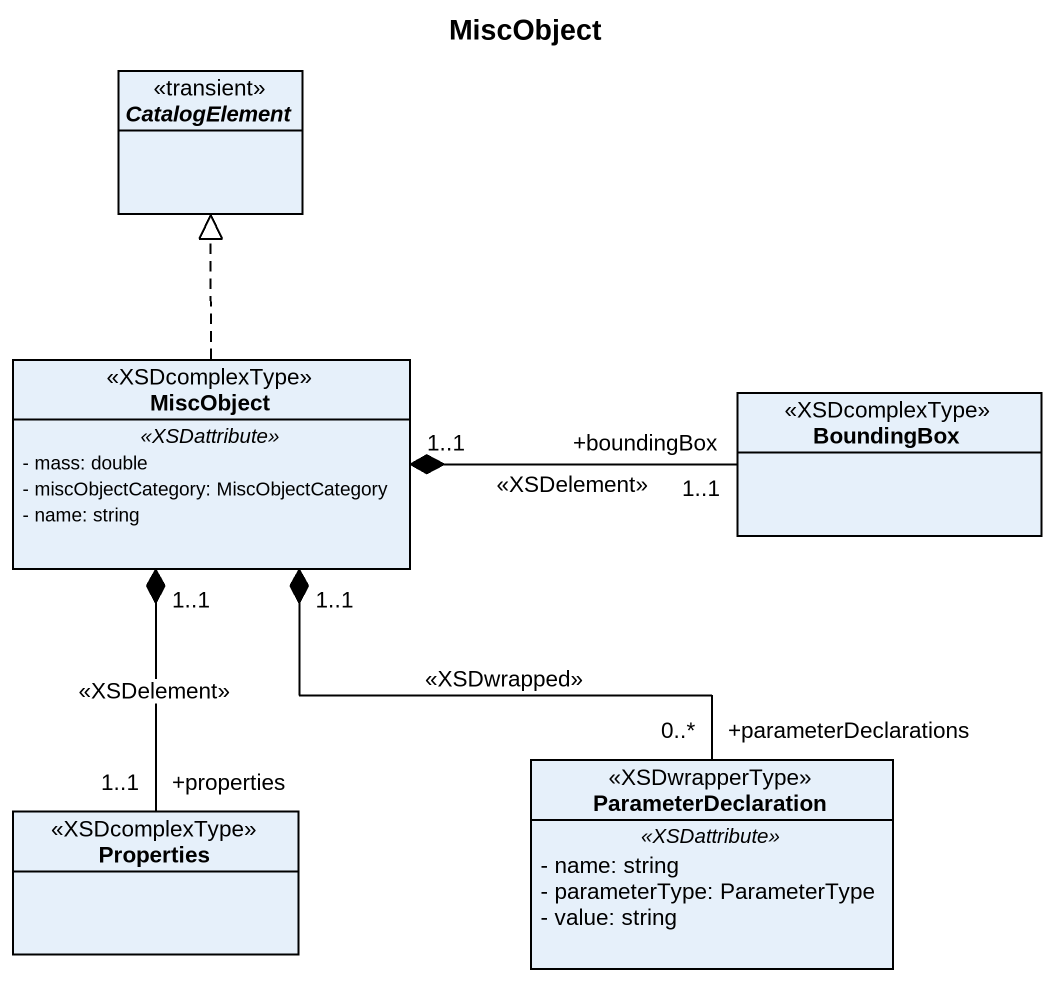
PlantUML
@startuml
title MiscObject
hide circle
hide empty members
skinparam classAttributeIconSize 0
interface CatalogElement <<transient>>
class MiscObject <<XSDcomplexType>> {
  .. <<XSDattribute>> ..
  - mass: double
  - miscObjectCategory: MiscObjectCategory
  - name: string
}
class BoundingBox <<XSDcomplexType>>
class ParameterDeclaration <<XSDwrapperType>> {
  .. <<XSDattribute>> ..
  - name: string
  - parameterType: ParameterType
  - value: string
}
class Properties <<XSDcomplexType>>
MiscObject .up.|> CatalogElement
MiscObject "1..1" *-right- "+boundingBox\n1..1" BoundingBox : <<XSDelement>>
MiscObject "1..1" *-- "+parameterDeclarations\n0..*" ParameterDeclaration : <<XSDwrapped>>
MiscObject "1..1" *-- "+properties\n1..1" Properties : <<XSDelement>>
@enduml
